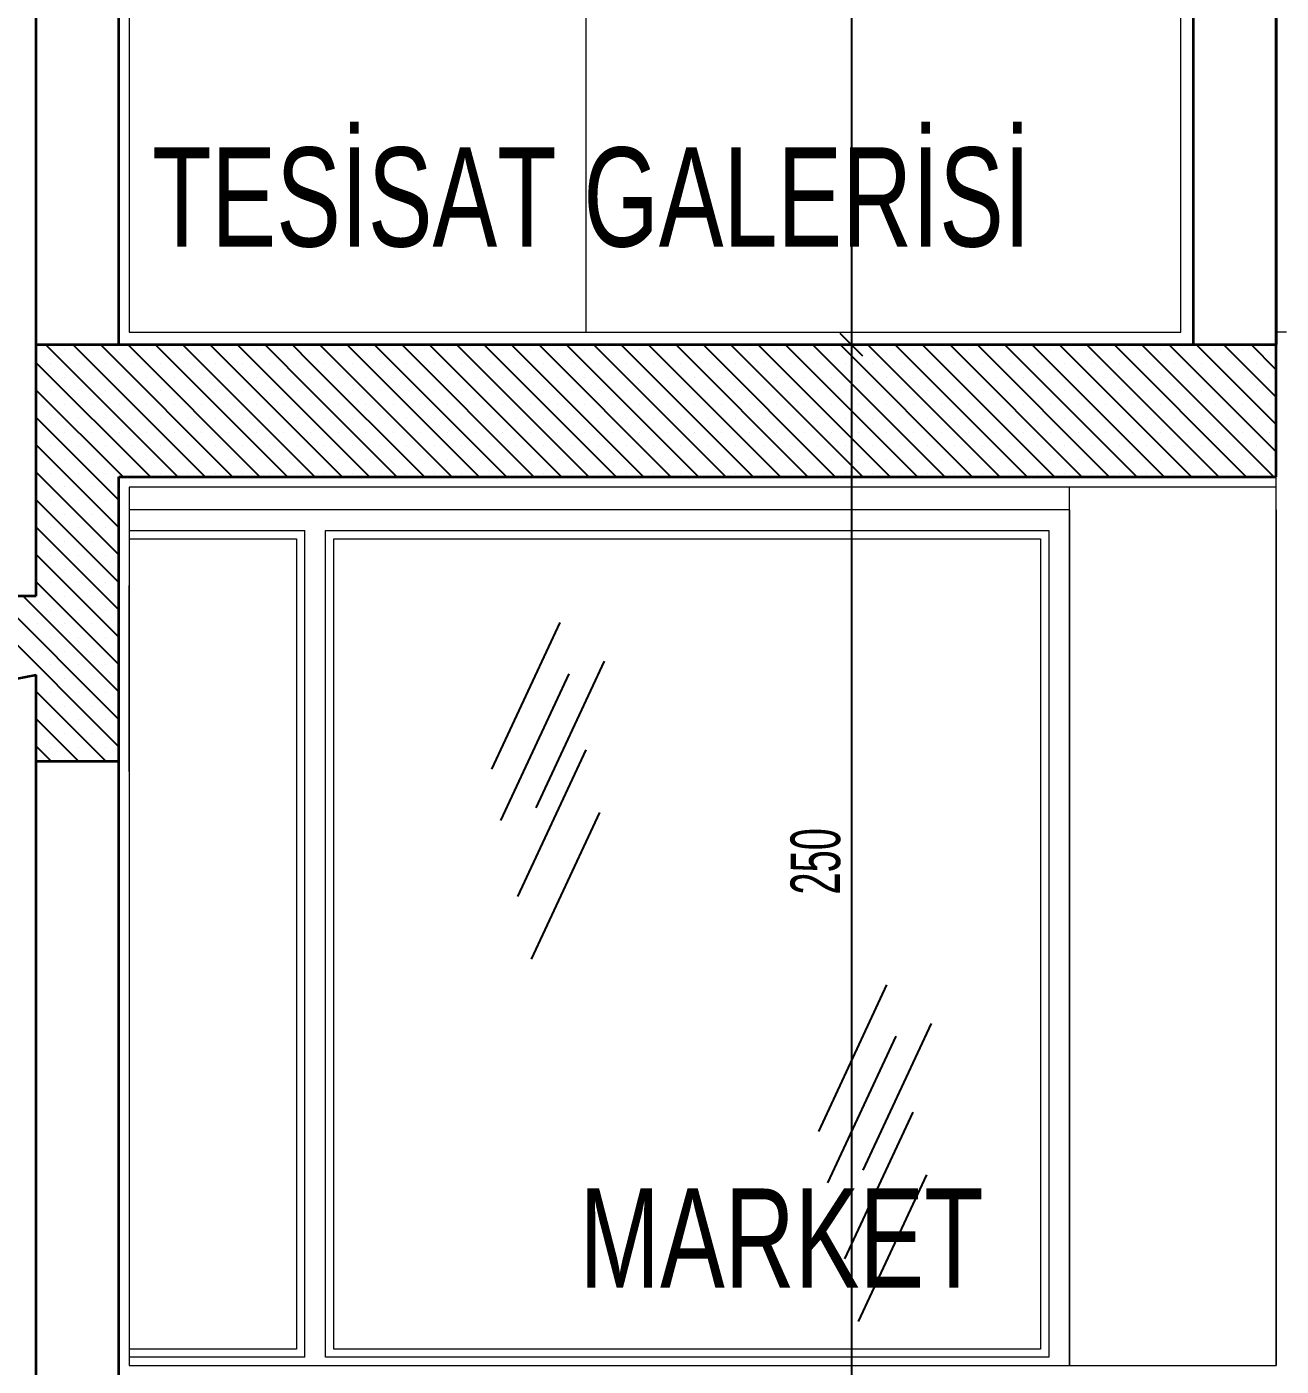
# Model space of a CAD drawing. Header units: inches. Extents: x -7543 to -822, y 102837 to 190349.
# Drawn here: x -828.7155 to -828.6548, y 102836.8585 to 102836.9233 of the extents above; entities that cross this region are included whole.
import ezdxf

# ---------------------------------------------------------------- set-up
doc = ezdxf.new("R2010")
doc.units = ezdxf.units.IN
doc.header["$MEASUREMENT"] = 0
doc.layers.get('0').update_dxf_attribs({"lineweight": 25})
for name, color, linetype, lineweight, true_color in [('BALKON', 7, 'Continuous', 20, 0xffaaa9), ('DUVAR', 7, 'Continuous', 35, 0xfc4642), ('KAPI', 7, 'Continuous', 18, 0xffb360)]:
    doc.layers.add(name, color=color, linetype=linetype, lineweight=lineweight, true_color=true_color)
for name, color, linetype, lineweight in [('BİTKİ', 96, 'Continuous', 25), ('ICOL', 55, 'Continuous', 25), ('SIVA', 150, 'Continuous', 15), ('TARAMA', 8, 'Continuous', 25), ('YAZI', 7, 'Continuous', 25)]:
    doc.layers.add(name, color=color, linetype=linetype, lineweight=lineweight)
doc.styles.add('arıal', font='arial.ttf', dxfattribs={"width": 0.7})
doc.styles.add('OLCU', font='tromand.shx', dxfattribs={"width": 0.6, "height": 12})

# ---------------------------------------------------------------- blocks, each defined once
blk = doc.blocks.new('_Oblique')
at = {"color": 0, "linetype": 'ByBlock', "lineweight": -2}
blk.add_line((-0.5, -0.5), (0.5, 0.5), dxfattribs=at)

msp = doc.modelspace()

# ---------------------------------------------------------------- linework, layer by layer
at = {"layer": 'BALKON'}
for p, q in [((-828.665018, 102836.858485), (-828.665018, 102836.900985)), ((-828.655018, 102836.858485), (-828.655018, 102836.900985))]:
    msp.add_line(p, q, dxfattribs=at)
at = {"layer": 'BİTKİ'}
for p, q in [((-828.689684, 102836.89444), (-828.692987, 102836.887341)), ((-828.689684, 102836.89444), (-828.692987, 102836.887341)), ((-828.687537, 102836.892569), (-828.69084, 102836.88547)), ((-828.687537, 102836.892569), (-828.69084, 102836.88547)), ((-828.689244, 102836.891963), (-828.692547, 102836.884865)), ((-828.689244, 102836.891963), (-828.692547, 102836.884865)), ((-828.688418, 102836.888277), (-828.691721, 102836.881178)), ((-828.688418, 102836.888277), (-828.691721, 102836.881178)), ((-828.687757, 102836.88525), (-828.69106, 102836.878152)), ((-828.687757, 102836.88525), (-828.69106, 102836.878152)), ((-828.673862, 102836.876906), (-828.677165, 102836.869808)), ((-828.673862, 102836.876906), (-828.677165, 102836.869808)), ((-828.671715, 102836.875035), (-828.675018, 102836.867937)), ((-828.671715, 102836.875035), (-828.675018, 102836.867937)), ((-828.673422, 102836.87443), (-828.676725, 102836.867331)), ((-828.673422, 102836.87443), (-828.676725, 102836.867331)), ((-828.672596, 102836.870743), (-828.675899, 102836.863645)), ((-828.672596, 102836.870743), (-828.675899, 102836.863645)), ((-828.671935, 102836.867717), (-828.675238, 102836.860618)), ((-828.671935, 102836.867717), (-828.675238, 102836.860618))]:
    msp.add_line(p, q, dxfattribs=at)
at = {"layer": 'DUVAR'}
for p, q in [((-828.715018, 102836.895725), (-828.715018, 102836.940885)), ((-828.711018, 102836.907885), (-828.711018, 102836.937685)), ((-828.659018, 102836.907885), (-828.659018, 102836.937685)), ((-828.655018, 102836.937685), (-828.655018, 102836.907885)), ((-828.655018, 102836.907885), (-828.655018, 102836.937685)), ((-828.715018, 102836.907885), (-828.655018, 102836.907885)), ((-828.655018, 102836.901485), (-828.655018, 102836.907885)), ((-828.711018, 102836.901485), (-828.655018, 102836.901485)), ((-828.711018, 102836.857885), (-828.711018, 102836.901485)), ((-828.729018, 102836.895725), (-828.715018, 102836.895725)), ((-828.727961, 102836.889432), (-828.715018, 102836.891906)), ((-828.715018, 102836.827873), (-828.715018, 102836.891906)), ((-828.715018, 102836.887725), (-828.711018, 102836.887725))]:
    msp.add_line(p, q, dxfattribs=at)
at = {"layer": 'ICOL'}
for p, q in [((-828.675567, 102836.943885), (-828.675567, 102836.907885)), ((-828.675567, 102836.907885), (-828.675567, 102836.857885))]:
    msp.add_line(p, q, dxfattribs=at)
at = {"layer": 'ICOL', "color": 53}
msp.add_line((-828.673746, 102836.907885), (-828.674727, 102836.907885), dxfattribs=at)
msp.add_line((-828.673746, 102836.907885), (-828.674727, 102836.907885), dxfattribs=at)
at = {"layer": 'KAPI'}
for p, q in [((-828.665018, 102836.899885), (-828.710518, 102836.899885)), ((-828.665018, 102836.899885), (-828.665018, 102836.858485)), ((-828.655018, 102836.899885), (-828.655018, 102836.858485)), ((-828.710518, 102836.898885), (-828.702018, 102836.898885)), ((-828.710518, 102836.898485), (-828.702418, 102836.898485)), ((-828.702418, 102836.898485), (-828.702418, 102836.859285)), ((-828.702018, 102836.858885), (-828.702018, 102836.898885)), ((-828.701018, 102836.858885), (-828.701018, 102836.898885)), ((-828.701018, 102836.898885), (-828.666018, 102836.898885)), ((-828.700618, 102836.898485), (-828.666418, 102836.898485)), ((-828.700618, 102836.859285), (-828.700618, 102836.898485)), ((-828.666418, 102836.898485), (-828.666418, 102836.859285)), ((-828.666018, 102836.898885), (-828.666018, 102836.858885)), ((-828.702418, 102836.859285), (-828.710518, 102836.859285)), ((-828.702018, 102836.858885), (-828.710518, 102836.858885)), ((-828.666018, 102836.858885), (-828.701018, 102836.858885)), ((-828.666418, 102836.859285), (-828.700618, 102836.859285))]:
    msp.add_line(p, q, dxfattribs=at)
at = {"layer": 'SIVA'}
for p, q in [((-828.710518, 102836.937185), (-828.710518, 102836.908485)), ((-828.688418, 102836.937185), (-828.688418, 102836.908485)), ((-828.659618, 102836.908485), (-828.659618, 102836.937185)), ((-828.710518, 102836.908485), (-828.659618, 102836.908485)), ((-828.654518, 102836.908485), (-828.655018, 102836.908485)), ((-828.655018, 102836.900985), (-828.710518, 102836.900985)), ((-828.710518, 102836.900985), (-828.710518, 102836.858485)), ((-828.655018, 102836.900985), (-828.710518, 102836.900985)), ((-828.655018, 102836.900985), (-828.655018, 102836.901485)), ((-828.710518, 102836.887225), (-828.710518, 102836.896225)), ((-828.710518, 102836.858485), (-828.655018, 102836.858485))]:
    msp.add_line(p, q, dxfattribs=at)
at = {"layer": 'TARAMA'}
for p, q in [((-828.714977, 102836.907634), (-828.714977, 102836.907634)), ((-828.708165, 102836.901485), (-828.714565, 102836.907885)), ((-828.713651, 102836.907634), (-828.713651, 102836.907634)), ((-828.706839, 102836.901485), (-828.713239, 102836.907885)), ((-828.712325, 102836.907634), (-828.712325, 102836.907634)), ((-828.705513, 102836.901485), (-828.711913, 102836.907885)), ((-828.711, 102836.907634), (-828.711, 102836.907634)), ((-828.704187, 102836.901485), (-828.710587, 102836.907885)), ((-828.709674, 102836.907634), (-828.709674, 102836.907634)), ((-828.702861, 102836.901485), (-828.709261, 102836.907885)), ((-828.708348, 102836.907634), (-828.708348, 102836.907634)), ((-828.701729, 102836.901678), (-828.707936, 102836.907885)), ((-828.707022, 102836.907634), (-828.707022, 102836.907634)), ((-828.701729, 102836.903004), (-828.70661, 102836.907885)), ((-828.705696, 102836.907634), (-828.705696, 102836.907634)), ((-828.701729, 102836.90433), (-828.705284, 102836.907885)), ((-828.70437, 102836.907634), (-828.70437, 102836.907634)), ((-828.701729, 102836.905656), (-828.703958, 102836.907885)), ((-828.703045, 102836.907634), (-828.703045, 102836.907634)), ((-828.701729, 102836.906981), (-828.702632, 102836.907885)), ((-828.701719, 102836.907634), (-828.701719, 102836.907634)), ((-828.694906, 102836.901485), (-828.701306, 102836.907885)), ((-828.700393, 102836.907634), (-828.700393, 102836.907634)), ((-828.693581, 102836.901485), (-828.699981, 102836.907885)), ((-828.699067, 102836.907634), (-828.699067, 102836.907634)), ((-828.692255, 102836.901485), (-828.698655, 102836.907885)), ((-828.697741, 102836.907634), (-828.697741, 102836.907634)), ((-828.690929, 102836.901485), (-828.697329, 102836.907885)), ((-828.696415, 102836.907634), (-828.696415, 102836.907634)), ((-828.689603, 102836.901485), (-828.696003, 102836.907885)), ((-828.69509, 102836.907634), (-828.69509, 102836.907634)), ((-828.688277, 102836.901485), (-828.694677, 102836.907885)), ((-828.693764, 102836.907634), (-828.693764, 102836.907634)), ((-828.686951, 102836.901485), (-828.693351, 102836.907885)), ((-828.692438, 102836.907634), (-828.692438, 102836.907634)), ((-828.685626, 102836.901485), (-828.692026, 102836.907885)), ((-828.691112, 102836.907634), (-828.691112, 102836.907634)), ((-828.6843, 102836.901485), (-828.6907, 102836.907885)), ((-828.689786, 102836.907634), (-828.689786, 102836.907634)), ((-828.682974, 102836.901485), (-828.689374, 102836.907885)), ((-828.688461, 102836.907634), (-828.688461, 102836.907634)), ((-828.681648, 102836.901485), (-828.688048, 102836.907885)), ((-828.687135, 102836.907634), (-828.687135, 102836.907634)), ((-828.680322, 102836.901485), (-828.686722, 102836.907885)), ((-828.685809, 102836.907634), (-828.685809, 102836.907634)), ((-828.678996, 102836.901485), (-828.685396, 102836.907885)), ((-828.684483, 102836.907634), (-828.684483, 102836.907634)), ((-828.677671, 102836.901485), (-828.684071, 102836.907885)), ((-828.683157, 102836.907634), (-828.683157, 102836.907634)), ((-828.676345, 102836.901485), (-828.682745, 102836.907885)), ((-828.681831, 102836.907634), (-828.681831, 102836.907634)), ((-828.675019, 102836.901485), (-828.681419, 102836.907885)), ((-828.680506, 102836.907634), (-828.680506, 102836.907634)), ((-828.673693, 102836.901485), (-828.680093, 102836.907885)), ((-828.67918, 102836.907634), (-828.67918, 102836.907634)), ((-828.672367, 102836.901485), (-828.678767, 102836.907885)), ((-828.677854, 102836.907634), (-828.677854, 102836.907634)), ((-828.671042, 102836.901485), (-828.677442, 102836.907885)), ((-828.676528, 102836.907634), (-828.676528, 102836.907634)), ((-828.669716, 102836.901485), (-828.676116, 102836.907885)), ((-828.675202, 102836.907634), (-828.675202, 102836.907634)), ((-828.66839, 102836.901485), (-828.67479, 102836.907885)), ((-828.673876, 102836.907634), (-828.673876, 102836.907634)), ((-828.667064, 102836.901485), (-828.673464, 102836.907885)), ((-828.672551, 102836.907634), (-828.672551, 102836.907634)), ((-828.665738, 102836.901485), (-828.672138, 102836.907885)), ((-828.671225, 102836.907634), (-828.671225, 102836.907634)), ((-828.664412, 102836.901485), (-828.670812, 102836.907885)), ((-828.669899, 102836.907634), (-828.669899, 102836.907634)), ((-828.663087, 102836.901485), (-828.669487, 102836.907885)), ((-828.668573, 102836.907634), (-828.668573, 102836.907634)), ((-828.661761, 102836.901485), (-828.668161, 102836.907885)), ((-828.667247, 102836.907634), (-828.667247, 102836.907634)), ((-828.660435, 102836.901485), (-828.666835, 102836.907885)), ((-828.665922, 102836.907634), (-828.665922, 102836.907634)), ((-828.659109, 102836.901485), (-828.665509, 102836.907885)), ((-828.664596, 102836.907634), (-828.664596, 102836.907634)), ((-828.657783, 102836.901485), (-828.664183, 102836.907885)), ((-828.66327, 102836.907634), (-828.66327, 102836.907634)), ((-828.656457, 102836.901485), (-828.662857, 102836.907885)), ((-828.661944, 102836.907634), (-828.661944, 102836.907634)), ((-828.655132, 102836.901485), (-828.661532, 102836.907885)), ((-828.660618, 102836.907634), (-828.660618, 102836.907634)), ((-828.655018, 102836.902696), (-828.660206, 102836.907885)), ((-828.659292, 102836.907634), (-828.659292, 102836.907634)), ((-828.655018, 102836.904022), (-828.65888, 102836.907885)), ((-828.657967, 102836.907634), (-828.657967, 102836.907634)), ((-828.655018, 102836.905348), (-828.657554, 102836.907885)), ((-828.656641, 102836.907634), (-828.656641, 102836.907634)), ((-828.655018, 102836.906674), (-828.656228, 102836.907885)), ((-828.655315, 102836.907634), (-828.655315, 102836.907634)), ((-828.70949, 102836.901485), (-828.715018, 102836.907012)), ((-828.714314, 102836.906971), (-828.714314, 102836.906971)), ((-828.712988, 102836.906971), (-828.712988, 102836.906971)), ((-828.711662, 102836.906971), (-828.711662, 102836.906971)), ((-828.710337, 102836.906971), (-828.710337, 102836.906971)), ((-828.709011, 102836.906971), (-828.709011, 102836.906971)), ((-828.707685, 102836.906971), (-828.707685, 102836.906971)), ((-828.706359, 102836.906971), (-828.706359, 102836.906971)), ((-828.705033, 102836.906971), (-828.705033, 102836.906971)), ((-828.703708, 102836.906971), (-828.703708, 102836.906971)), ((-828.702382, 102836.906971), (-828.702382, 102836.906971)), ((-828.696232, 102836.901485), (-828.701729, 102836.906981)), ((-828.701056, 102836.906971), (-828.701056, 102836.906971)), ((-828.69973, 102836.906971), (-828.69973, 102836.906971)), ((-828.698404, 102836.906971), (-828.698404, 102836.906971)), ((-828.697078, 102836.906971), (-828.697078, 102836.906971)), ((-828.695753, 102836.906971), (-828.695753, 102836.906971)), ((-828.694427, 102836.906971), (-828.694427, 102836.906971)), ((-828.693101, 102836.906971), (-828.693101, 102836.906971)), ((-828.691775, 102836.906971), (-828.691775, 102836.906971)), ((-828.690449, 102836.906971), (-828.690449, 102836.906971)), ((-828.689123, 102836.906971), (-828.689123, 102836.906971)), ((-828.687798, 102836.906971), (-828.687798, 102836.906971)), ((-828.686472, 102836.906971), (-828.686472, 102836.906971)), ((-828.685146, 102836.906971), (-828.685146, 102836.906971)), ((-828.68382, 102836.906971), (-828.68382, 102836.906971)), ((-828.682494, 102836.906971), (-828.682494, 102836.906971)), ((-828.681168, 102836.906971), (-828.681168, 102836.906971)), ((-828.679843, 102836.906971), (-828.679843, 102836.906971)), ((-828.678517, 102836.906971), (-828.678517, 102836.906971)), ((-828.677191, 102836.906971), (-828.677191, 102836.906971)), ((-828.675865, 102836.906971), (-828.675865, 102836.906971)), ((-828.674539, 102836.906971), (-828.674539, 102836.906971)), ((-828.673214, 102836.906971), (-828.673214, 102836.906971)), ((-828.671888, 102836.906971), (-828.671888, 102836.906971)), ((-828.670562, 102836.906971), (-828.670562, 102836.906971)), ((-828.669236, 102836.906971), (-828.669236, 102836.906971)), ((-828.66791, 102836.906971), (-828.66791, 102836.906971)), ((-828.666584, 102836.906971), (-828.666584, 102836.906971)), ((-828.665259, 102836.906971), (-828.665259, 102836.906971)), ((-828.663933, 102836.906971), (-828.663933, 102836.906971)), ((-828.662607, 102836.906971), (-828.662607, 102836.906971)), ((-828.661281, 102836.906971), (-828.661281, 102836.906971)), ((-828.659955, 102836.906971), (-828.659955, 102836.906971)), ((-828.658629, 102836.906971), (-828.658629, 102836.906971)), ((-828.657304, 102836.906971), (-828.657304, 102836.906971)), ((-828.655978, 102836.906971), (-828.655978, 102836.906971)), ((-828.714977, 102836.906308), (-828.714977, 102836.906308)), ((-828.713651, 102836.906308), (-828.713651, 102836.906308)), ((-828.712325, 102836.906308), (-828.712325, 102836.906308)), ((-828.711, 102836.906308), (-828.711, 102836.906308)), ((-828.709674, 102836.906308), (-828.709674, 102836.906308)), ((-828.708348, 102836.906308), (-828.708348, 102836.906308)), ((-828.707022, 102836.906308), (-828.707022, 102836.906308)), ((-828.705696, 102836.906308), (-828.705696, 102836.906308)), ((-828.70437, 102836.906308), (-828.70437, 102836.906308)), ((-828.703045, 102836.906308), (-828.703045, 102836.906308)), ((-828.701719, 102836.906308), (-828.701719, 102836.906308)), ((-828.700393, 102836.906308), (-828.700393, 102836.906308)), ((-828.699067, 102836.906308), (-828.699067, 102836.906308)), ((-828.697741, 102836.906308), (-828.697741, 102836.906308)), ((-828.696415, 102836.906308), (-828.696415, 102836.906308)), ((-828.69509, 102836.906308), (-828.69509, 102836.906308)), ((-828.693764, 102836.906308), (-828.693764, 102836.906308)), ((-828.692438, 102836.906308), (-828.692438, 102836.906308)), ((-828.691112, 102836.906308), (-828.691112, 102836.906308)), ((-828.689786, 102836.906308), (-828.689786, 102836.906308)), ((-828.688461, 102836.906308), (-828.688461, 102836.906308)), ((-828.687135, 102836.906308), (-828.687135, 102836.906308)), ((-828.685809, 102836.906308), (-828.685809, 102836.906308)), ((-828.684483, 102836.906308), (-828.684483, 102836.906308)), ((-828.683157, 102836.906308), (-828.683157, 102836.906308)), ((-828.681831, 102836.906308), (-828.681831, 102836.906308)), ((-828.680506, 102836.906308), (-828.680506, 102836.906308)), ((-828.67918, 102836.906308), (-828.67918, 102836.906308)), ((-828.677854, 102836.906308), (-828.677854, 102836.906308)), ((-828.676528, 102836.906308), (-828.676528, 102836.906308)), ((-828.675202, 102836.906308), (-828.675202, 102836.906308)), ((-828.673876, 102836.906308), (-828.673876, 102836.906308)), ((-828.672551, 102836.906308), (-828.672551, 102836.906308)), ((-828.671225, 102836.906308), (-828.671225, 102836.906308)), ((-828.669899, 102836.906308), (-828.669899, 102836.906308)), ((-828.668573, 102836.906308), (-828.668573, 102836.906308)), ((-828.667247, 102836.906308), (-828.667247, 102836.906308)), ((-828.665922, 102836.906308), (-828.665922, 102836.906308)), ((-828.664596, 102836.906308), (-828.664596, 102836.906308)), ((-828.66327, 102836.906308), (-828.66327, 102836.906308)), ((-828.661944, 102836.906308), (-828.661944, 102836.906308)), ((-828.660618, 102836.906308), (-828.660618, 102836.906308)), ((-828.659292, 102836.906308), (-828.659292, 102836.906308)), ((-828.657967, 102836.906308), (-828.657967, 102836.906308)), ((-828.656641, 102836.906308), (-828.656641, 102836.906308)), ((-828.655315, 102836.906308), (-828.655315, 102836.906308)), ((-828.710816, 102836.901485), (-828.715018, 102836.905686)), ((-828.714314, 102836.905645), (-828.714314, 102836.905645)), ((-828.712988, 102836.905645), (-828.712988, 102836.905645)), ((-828.711662, 102836.905645), (-828.711662, 102836.905645)), ((-828.710337, 102836.905645), (-828.710337, 102836.905645)), ((-828.709011, 102836.905645), (-828.709011, 102836.905645)), ((-828.707685, 102836.905645), (-828.707685, 102836.905645)), ((-828.706359, 102836.905645), (-828.706359, 102836.905645)), ((-828.705033, 102836.905645), (-828.705033, 102836.905645)), ((-828.703708, 102836.905645), (-828.703708, 102836.905645)), ((-828.702382, 102836.905645), (-828.702382, 102836.905645)), ((-828.697558, 102836.901485), (-828.701729, 102836.905656)), ((-828.701056, 102836.905645), (-828.701056, 102836.905645)), ((-828.69973, 102836.905645), (-828.69973, 102836.905645)), ((-828.698404, 102836.905645), (-828.698404, 102836.905645)), ((-828.697078, 102836.905645), (-828.697078, 102836.905645)), ((-828.695753, 102836.905645), (-828.695753, 102836.905645)), ((-828.694427, 102836.905645), (-828.694427, 102836.905645)), ((-828.693101, 102836.905645), (-828.693101, 102836.905645)), ((-828.691775, 102836.905645), (-828.691775, 102836.905645)), ((-828.690449, 102836.905645), (-828.690449, 102836.905645)), ((-828.689123, 102836.905645), (-828.689123, 102836.905645)), ((-828.687798, 102836.905645), (-828.687798, 102836.905645)), ((-828.686472, 102836.905645), (-828.686472, 102836.905645)), ((-828.685146, 102836.905645), (-828.685146, 102836.905645)), ((-828.68382, 102836.905645), (-828.68382, 102836.905645)), ((-828.682494, 102836.905645), (-828.682494, 102836.905645)), ((-828.681168, 102836.905645), (-828.681168, 102836.905645)), ((-828.679843, 102836.905645), (-828.679843, 102836.905645)), ((-828.678517, 102836.905645), (-828.678517, 102836.905645)), ((-828.677191, 102836.905645), (-828.677191, 102836.905645)), ((-828.675865, 102836.905645), (-828.675865, 102836.905645)), ((-828.674539, 102836.905645), (-828.674539, 102836.905645)), ((-828.673214, 102836.905645), (-828.673214, 102836.905645)), ((-828.671888, 102836.905645), (-828.671888, 102836.905645)), ((-828.670562, 102836.905645), (-828.670562, 102836.905645)), ((-828.669236, 102836.905645), (-828.669236, 102836.905645)), ((-828.66791, 102836.905645), (-828.66791, 102836.905645)), ((-828.666584, 102836.905645), (-828.666584, 102836.905645)), ((-828.665259, 102836.905645), (-828.665259, 102836.905645)), ((-828.663933, 102836.905645), (-828.663933, 102836.905645)), ((-828.662607, 102836.905645), (-828.662607, 102836.905645)), ((-828.661281, 102836.905645), (-828.661281, 102836.905645)), ((-828.659955, 102836.905645), (-828.659955, 102836.905645)), ((-828.658629, 102836.905645), (-828.658629, 102836.905645)), ((-828.657304, 102836.905645), (-828.657304, 102836.905645)), ((-828.655978, 102836.905645), (-828.655978, 102836.905645)), ((-828.714977, 102836.904983), (-828.714977, 102836.904983)), ((-828.713651, 102836.904983), (-828.713651, 102836.904983)), ((-828.712325, 102836.904983), (-828.712325, 102836.904983)), ((-828.711, 102836.904983), (-828.711, 102836.904983)), ((-828.709674, 102836.904983), (-828.709674, 102836.904983)), ((-828.708348, 102836.904983), (-828.708348, 102836.904983)), ((-828.707022, 102836.904983), (-828.707022, 102836.904983)), ((-828.705696, 102836.904983), (-828.705696, 102836.904983)), ((-828.70437, 102836.904983), (-828.70437, 102836.904983)), ((-828.703045, 102836.904983), (-828.703045, 102836.904983)), ((-828.701719, 102836.904983), (-828.701719, 102836.904983)), ((-828.700393, 102836.904983), (-828.700393, 102836.904983)), ((-828.699067, 102836.904983), (-828.699067, 102836.904983)), ((-828.697741, 102836.904983), (-828.697741, 102836.904983)), ((-828.696415, 102836.904983), (-828.696415, 102836.904983)), ((-828.69509, 102836.904983), (-828.69509, 102836.904983)), ((-828.693764, 102836.904983), (-828.693764, 102836.904983)), ((-828.692438, 102836.904983), (-828.692438, 102836.904983)), ((-828.691112, 102836.904983), (-828.691112, 102836.904983)), ((-828.689786, 102836.904983), (-828.689786, 102836.904983)), ((-828.688461, 102836.904983), (-828.688461, 102836.904983)), ((-828.687135, 102836.904983), (-828.687135, 102836.904983)), ((-828.685809, 102836.904983), (-828.685809, 102836.904983)), ((-828.684483, 102836.904983), (-828.684483, 102836.904983)), ((-828.683157, 102836.904983), (-828.683157, 102836.904983)), ((-828.681831, 102836.904983), (-828.681831, 102836.904983)), ((-828.680506, 102836.904983), (-828.680506, 102836.904983)), ((-828.67918, 102836.904983), (-828.67918, 102836.904983)), ((-828.677854, 102836.904983), (-828.677854, 102836.904983)), ((-828.676528, 102836.904983), (-828.676528, 102836.904983)), ((-828.675202, 102836.904983), (-828.675202, 102836.904983)), ((-828.673876, 102836.904983), (-828.673876, 102836.904983)), ((-828.672551, 102836.904983), (-828.672551, 102836.904983)), ((-828.671225, 102836.904983), (-828.671225, 102836.904983)), ((-828.669899, 102836.904983), (-828.669899, 102836.904983)), ((-828.668573, 102836.904983), (-828.668573, 102836.904983)), ((-828.667247, 102836.904983), (-828.667247, 102836.904983)), ((-828.665922, 102836.904983), (-828.665922, 102836.904983)), ((-828.664596, 102836.904983), (-828.664596, 102836.904983)), ((-828.66327, 102836.904983), (-828.66327, 102836.904983)), ((-828.661944, 102836.904983), (-828.661944, 102836.904983)), ((-828.660618, 102836.904983), (-828.660618, 102836.904983)), ((-828.659292, 102836.904983), (-828.659292, 102836.904983)), ((-828.657967, 102836.904983), (-828.657967, 102836.904983)), ((-828.656641, 102836.904983), (-828.656641, 102836.904983)), ((-828.655315, 102836.904983), (-828.655315, 102836.904983)), ((-828.711018, 102836.90036), (-828.715018, 102836.90436)), ((-828.714314, 102836.90432), (-828.714314, 102836.90432)), ((-828.712988, 102836.90432), (-828.712988, 102836.90432)), ((-828.711662, 102836.90432), (-828.711662, 102836.90432)), ((-828.710337, 102836.90432), (-828.710337, 102836.90432)), ((-828.709011, 102836.90432), (-828.709011, 102836.90432)), ((-828.707685, 102836.90432), (-828.707685, 102836.90432)), ((-828.706359, 102836.90432), (-828.706359, 102836.90432)), ((-828.705033, 102836.90432), (-828.705033, 102836.90432)), ((-828.703708, 102836.90432), (-828.703708, 102836.90432)), ((-828.702382, 102836.90432), (-828.702382, 102836.90432)), ((-828.698884, 102836.901485), (-828.701729, 102836.90433)), ((-828.701056, 102836.90432), (-828.701056, 102836.90432)), ((-828.69973, 102836.90432), (-828.69973, 102836.90432)), ((-828.698404, 102836.90432), (-828.698404, 102836.90432)), ((-828.697078, 102836.90432), (-828.697078, 102836.90432)), ((-828.695753, 102836.90432), (-828.695753, 102836.90432)), ((-828.694427, 102836.90432), (-828.694427, 102836.90432)), ((-828.693101, 102836.90432), (-828.693101, 102836.90432)), ((-828.691775, 102836.90432), (-828.691775, 102836.90432)), ((-828.690449, 102836.90432), (-828.690449, 102836.90432)), ((-828.689123, 102836.90432), (-828.689123, 102836.90432)), ((-828.687798, 102836.90432), (-828.687798, 102836.90432)), ((-828.686472, 102836.90432), (-828.686472, 102836.90432)), ((-828.685146, 102836.90432), (-828.685146, 102836.90432)), ((-828.68382, 102836.90432), (-828.68382, 102836.90432)), ((-828.682494, 102836.90432), (-828.682494, 102836.90432)), ((-828.681168, 102836.90432), (-828.681168, 102836.90432)), ((-828.679843, 102836.90432), (-828.679843, 102836.90432)), ((-828.678517, 102836.90432), (-828.678517, 102836.90432)), ((-828.677191, 102836.90432), (-828.677191, 102836.90432)), ((-828.675865, 102836.90432), (-828.675865, 102836.90432)), ((-828.674539, 102836.90432), (-828.674539, 102836.90432)), ((-828.673214, 102836.90432), (-828.673214, 102836.90432)), ((-828.671888, 102836.90432), (-828.671888, 102836.90432)), ((-828.670562, 102836.90432), (-828.670562, 102836.90432)), ((-828.669236, 102836.90432), (-828.669236, 102836.90432)), ((-828.66791, 102836.90432), (-828.66791, 102836.90432)), ((-828.666584, 102836.90432), (-828.666584, 102836.90432)), ((-828.665259, 102836.90432), (-828.665259, 102836.90432)), ((-828.663933, 102836.90432), (-828.663933, 102836.90432)), ((-828.662607, 102836.90432), (-828.662607, 102836.90432)), ((-828.661281, 102836.90432), (-828.661281, 102836.90432)), ((-828.659955, 102836.90432), (-828.659955, 102836.90432)), ((-828.658629, 102836.90432), (-828.658629, 102836.90432)), ((-828.657304, 102836.90432), (-828.657304, 102836.90432)), ((-828.655978, 102836.90432), (-828.655978, 102836.90432)), ((-828.714977, 102836.903657), (-828.714977, 102836.903657)), ((-828.713651, 102836.903657), (-828.713651, 102836.903657)), ((-828.712325, 102836.903657), (-828.712325, 102836.903657)), ((-828.711, 102836.903657), (-828.711, 102836.903657)), ((-828.709674, 102836.903657), (-828.709674, 102836.903657)), ((-828.708348, 102836.903657), (-828.708348, 102836.903657)), ((-828.707022, 102836.903657), (-828.707022, 102836.903657)), ((-828.705696, 102836.903657), (-828.705696, 102836.903657)), ((-828.70437, 102836.903657), (-828.70437, 102836.903657)), ((-828.703045, 102836.903657), (-828.703045, 102836.903657)), ((-828.701719, 102836.903657), (-828.701719, 102836.903657)), ((-828.700393, 102836.903657), (-828.700393, 102836.903657)), ((-828.699067, 102836.903657), (-828.699067, 102836.903657)), ((-828.697741, 102836.903657), (-828.697741, 102836.903657)), ((-828.696415, 102836.903657), (-828.696415, 102836.903657)), ((-828.69509, 102836.903657), (-828.69509, 102836.903657)), ((-828.693764, 102836.903657), (-828.693764, 102836.903657)), ((-828.692438, 102836.903657), (-828.692438, 102836.903657)), ((-828.691112, 102836.903657), (-828.691112, 102836.903657)), ((-828.689786, 102836.903657), (-828.689786, 102836.903657)), ((-828.688461, 102836.903657), (-828.688461, 102836.903657)), ((-828.687135, 102836.903657), (-828.687135, 102836.903657)), ((-828.685809, 102836.903657), (-828.685809, 102836.903657)), ((-828.684483, 102836.903657), (-828.684483, 102836.903657)), ((-828.683157, 102836.903657), (-828.683157, 102836.903657)), ((-828.681831, 102836.903657), (-828.681831, 102836.903657)), ((-828.680506, 102836.903657), (-828.680506, 102836.903657)), ((-828.67918, 102836.903657), (-828.67918, 102836.903657)), ((-828.677854, 102836.903657), (-828.677854, 102836.903657)), ((-828.676528, 102836.903657), (-828.676528, 102836.903657)), ((-828.675202, 102836.903657), (-828.675202, 102836.903657)), ((-828.673876, 102836.903657), (-828.673876, 102836.903657)), ((-828.672551, 102836.903657), (-828.672551, 102836.903657)), ((-828.671225, 102836.903657), (-828.671225, 102836.903657)), ((-828.669899, 102836.903657), (-828.669899, 102836.903657)), ((-828.668573, 102836.903657), (-828.668573, 102836.903657)), ((-828.667247, 102836.903657), (-828.667247, 102836.903657)), ((-828.665922, 102836.903657), (-828.665922, 102836.903657)), ((-828.664596, 102836.903657), (-828.664596, 102836.903657)), ((-828.66327, 102836.903657), (-828.66327, 102836.903657)), ((-828.661944, 102836.903657), (-828.661944, 102836.903657)), ((-828.660618, 102836.903657), (-828.660618, 102836.903657)), ((-828.659292, 102836.903657), (-828.659292, 102836.903657)), ((-828.657967, 102836.903657), (-828.657967, 102836.903657)), ((-828.656641, 102836.903657), (-828.656641, 102836.903657)), ((-828.655315, 102836.903657), (-828.655315, 102836.903657)), ((-828.711018, 102836.899034), (-828.715018, 102836.903034)), ((-828.714314, 102836.902994), (-828.714314, 102836.902994)), ((-828.712988, 102836.902994), (-828.712988, 102836.902994)), ((-828.711662, 102836.902994), (-828.711662, 102836.902994)), ((-828.710337, 102836.902994), (-828.710337, 102836.902994)), ((-828.709011, 102836.902994), (-828.709011, 102836.902994)), ((-828.707685, 102836.902994), (-828.707685, 102836.902994)), ((-828.706359, 102836.902994), (-828.706359, 102836.902994)), ((-828.705033, 102836.902994), (-828.705033, 102836.902994)), ((-828.703708, 102836.902994), (-828.703708, 102836.902994)), ((-828.702382, 102836.902994), (-828.702382, 102836.902994)), ((-828.70021, 102836.901485), (-828.701729, 102836.903004)), ((-828.701056, 102836.902994), (-828.701056, 102836.902994)), ((-828.69973, 102836.902994), (-828.69973, 102836.902994)), ((-828.698404, 102836.902994), (-828.698404, 102836.902994)), ((-828.697078, 102836.902994), (-828.697078, 102836.902994)), ((-828.695753, 102836.902994), (-828.695753, 102836.902994)), ((-828.694427, 102836.902994), (-828.694427, 102836.902994)), ((-828.693101, 102836.902994), (-828.693101, 102836.902994)), ((-828.691775, 102836.902994), (-828.691775, 102836.902994)), ((-828.690449, 102836.902994), (-828.690449, 102836.902994)), ((-828.689123, 102836.902994), (-828.689123, 102836.902994)), ((-828.687798, 102836.902994), (-828.687798, 102836.902994)), ((-828.686472, 102836.902994), (-828.686472, 102836.902994)), ((-828.685146, 102836.902994), (-828.685146, 102836.902994)), ((-828.68382, 102836.902994), (-828.68382, 102836.902994)), ((-828.682494, 102836.902994), (-828.682494, 102836.902994)), ((-828.681168, 102836.902994), (-828.681168, 102836.902994)), ((-828.679843, 102836.902994), (-828.679843, 102836.902994)), ((-828.678517, 102836.902994), (-828.678517, 102836.902994)), ((-828.677191, 102836.902994), (-828.677191, 102836.902994)), ((-828.675865, 102836.902994), (-828.675865, 102836.902994)), ((-828.674539, 102836.902994), (-828.674539, 102836.902994)), ((-828.673214, 102836.902994), (-828.673214, 102836.902994)), ((-828.671888, 102836.902994), (-828.671888, 102836.902994)), ((-828.670562, 102836.902994), (-828.670562, 102836.902994)), ((-828.669236, 102836.902994), (-828.669236, 102836.902994)), ((-828.66791, 102836.902994), (-828.66791, 102836.902994)), ((-828.666584, 102836.902994), (-828.666584, 102836.902994)), ((-828.665259, 102836.902994), (-828.665259, 102836.902994)), ((-828.663933, 102836.902994), (-828.663933, 102836.902994)), ((-828.662607, 102836.902994), (-828.662607, 102836.902994)), ((-828.661281, 102836.902994), (-828.661281, 102836.902994)), ((-828.659955, 102836.902994), (-828.659955, 102836.902994)), ((-828.658629, 102836.902994), (-828.658629, 102836.902994)), ((-828.657304, 102836.902994), (-828.657304, 102836.902994)), ((-828.655978, 102836.902994), (-828.655978, 102836.902994)), ((-828.714977, 102836.902331), (-828.714977, 102836.902331)), ((-828.713651, 102836.902331), (-828.713651, 102836.902331)), ((-828.712325, 102836.902331), (-828.712325, 102836.902331)), ((-828.711, 102836.902331), (-828.711, 102836.902331)), ((-828.709674, 102836.902331), (-828.709674, 102836.902331)), ((-828.708348, 102836.902331), (-828.708348, 102836.902331)), ((-828.707022, 102836.902331), (-828.707022, 102836.902331)), ((-828.705696, 102836.902331), (-828.705696, 102836.902331)), ((-828.70437, 102836.902331), (-828.70437, 102836.902331)), ((-828.703045, 102836.902331), (-828.703045, 102836.902331)), ((-828.701719, 102836.902331), (-828.701719, 102836.902331)), ((-828.700393, 102836.902331), (-828.700393, 102836.902331)), ((-828.699067, 102836.902331), (-828.699067, 102836.902331)), ((-828.697741, 102836.902331), (-828.697741, 102836.902331)), ((-828.696415, 102836.902331), (-828.696415, 102836.902331)), ((-828.69509, 102836.902331), (-828.69509, 102836.902331)), ((-828.693764, 102836.902331), (-828.693764, 102836.902331)), ((-828.692438, 102836.902331), (-828.692438, 102836.902331)), ((-828.691112, 102836.902331), (-828.691112, 102836.902331)), ((-828.689786, 102836.902331), (-828.689786, 102836.902331)), ((-828.688461, 102836.902331), (-828.688461, 102836.902331)), ((-828.687135, 102836.902331), (-828.687135, 102836.902331)), ((-828.685809, 102836.902331), (-828.685809, 102836.902331)), ((-828.684483, 102836.902331), (-828.684483, 102836.902331)), ((-828.683157, 102836.902331), (-828.683157, 102836.902331)), ((-828.681831, 102836.902331), (-828.681831, 102836.902331)), ((-828.680506, 102836.902331), (-828.680506, 102836.902331)), ((-828.67918, 102836.902331), (-828.67918, 102836.902331)), ((-828.677854, 102836.902331), (-828.677854, 102836.902331)), ((-828.676528, 102836.902331), (-828.676528, 102836.902331)), ((-828.675202, 102836.902331), (-828.675202, 102836.902331)), ((-828.673876, 102836.902331), (-828.673876, 102836.902331)), ((-828.672551, 102836.902331), (-828.672551, 102836.902331)), ((-828.671225, 102836.902331), (-828.671225, 102836.902331)), ((-828.669899, 102836.902331), (-828.669899, 102836.902331)), ((-828.668573, 102836.902331), (-828.668573, 102836.902331)), ((-828.667247, 102836.902331), (-828.667247, 102836.902331)), ((-828.665922, 102836.902331), (-828.665922, 102836.902331)), ((-828.664596, 102836.902331), (-828.664596, 102836.902331)), ((-828.66327, 102836.902331), (-828.66327, 102836.902331)), ((-828.661944, 102836.902331), (-828.661944, 102836.902331)), ((-828.660618, 102836.902331), (-828.660618, 102836.902331)), ((-828.659292, 102836.902331), (-828.659292, 102836.902331)), ((-828.657967, 102836.902331), (-828.657967, 102836.902331)), ((-828.656641, 102836.902331), (-828.656641, 102836.902331)), ((-828.655315, 102836.902331), (-828.655315, 102836.902331)), ((-828.711018, 102836.897708), (-828.715018, 102836.901708)), ((-828.714314, 102836.901668), (-828.714314, 102836.901668)), ((-828.712988, 102836.901668), (-828.712988, 102836.901668)), ((-828.711662, 102836.901668), (-828.711662, 102836.901668)), ((-828.710337, 102836.901668), (-828.710337, 102836.901668)), ((-828.709011, 102836.901668), (-828.709011, 102836.901668)), ((-828.707685, 102836.901668), (-828.707685, 102836.901668)), ((-828.706359, 102836.901668), (-828.706359, 102836.901668)), ((-828.705033, 102836.901668), (-828.705033, 102836.901668)), ((-828.703708, 102836.901668), (-828.703708, 102836.901668)), ((-828.702382, 102836.901668), (-828.702382, 102836.901668)), ((-828.701536, 102836.901485), (-828.701729, 102836.901678)), ((-828.701056, 102836.901668), (-828.701056, 102836.901668)), ((-828.69973, 102836.901668), (-828.69973, 102836.901668)), ((-828.698404, 102836.901668), (-828.698404, 102836.901668)), ((-828.697078, 102836.901668), (-828.697078, 102836.901668)), ((-828.695753, 102836.901668), (-828.695753, 102836.901668)), ((-828.694427, 102836.901668), (-828.694427, 102836.901668)), ((-828.693101, 102836.901668), (-828.693101, 102836.901668)), ((-828.691775, 102836.901668), (-828.691775, 102836.901668)), ((-828.690449, 102836.901668), (-828.690449, 102836.901668)), ((-828.689123, 102836.901668), (-828.689123, 102836.901668)), ((-828.687798, 102836.901668), (-828.687798, 102836.901668)), ((-828.686472, 102836.901668), (-828.686472, 102836.901668)), ((-828.685146, 102836.901668), (-828.685146, 102836.901668)), ((-828.68382, 102836.901668), (-828.68382, 102836.901668)), ((-828.682494, 102836.901668), (-828.682494, 102836.901668)), ((-828.681168, 102836.901668), (-828.681168, 102836.901668)), ((-828.679843, 102836.901668), (-828.679843, 102836.901668)), ((-828.678517, 102836.901668), (-828.678517, 102836.901668)), ((-828.677191, 102836.901668), (-828.677191, 102836.901668)), ((-828.675865, 102836.901668), (-828.675865, 102836.901668)), ((-828.674539, 102836.901668), (-828.674539, 102836.901668)), ((-828.673214, 102836.901668), (-828.673214, 102836.901668)), ((-828.671888, 102836.901668), (-828.671888, 102836.901668)), ((-828.670562, 102836.901668), (-828.670562, 102836.901668)), ((-828.669236, 102836.901668), (-828.669236, 102836.901668)), ((-828.66791, 102836.901668), (-828.66791, 102836.901668)), ((-828.666584, 102836.901668), (-828.666584, 102836.901668)), ((-828.665259, 102836.901668), (-828.665259, 102836.901668)), ((-828.663933, 102836.901668), (-828.663933, 102836.901668)), ((-828.662607, 102836.901668), (-828.662607, 102836.901668)), ((-828.661281, 102836.901668), (-828.661281, 102836.901668)), ((-828.659955, 102836.901668), (-828.659955, 102836.901668)), ((-828.658629, 102836.901668), (-828.658629, 102836.901668)), ((-828.657304, 102836.901668), (-828.657304, 102836.901668)), ((-828.655978, 102836.901668), (-828.655978, 102836.901668)), ((-828.714977, 102836.901005), (-828.714977, 102836.901005)), ((-828.713651, 102836.901005), (-828.713651, 102836.901005)), ((-828.712325, 102836.901005), (-828.712325, 102836.901005)), ((-828.711018, 102836.896383), (-828.715018, 102836.900383)), ((-828.714314, 102836.900342), (-828.714314, 102836.900342)), ((-828.712988, 102836.900342), (-828.712988, 102836.900342)), ((-828.711662, 102836.900342), (-828.711662, 102836.900342)), ((-828.714977, 102836.899679), (-828.714977, 102836.899679)), ((-828.713651, 102836.899679), (-828.713651, 102836.899679)), ((-828.712325, 102836.899679), (-828.712325, 102836.899679)), ((-828.711018, 102836.895057), (-828.715018, 102836.899057)), ((-828.714314, 102836.899016), (-828.714314, 102836.899016)), ((-828.712988, 102836.899016), (-828.712988, 102836.899016)), ((-828.711662, 102836.899016), (-828.711662, 102836.899016)), ((-828.714977, 102836.898353), (-828.714977, 102836.898353)), ((-828.713651, 102836.898353), (-828.713651, 102836.898353)), ((-828.712325, 102836.898353), (-828.712325, 102836.898353)), ((-828.711018, 102836.893731), (-828.715018, 102836.897731)), ((-828.714314, 102836.897691), (-828.714314, 102836.897691)), ((-828.712988, 102836.897691), (-828.712988, 102836.897691)), ((-828.711662, 102836.897691), (-828.711662, 102836.897691)), ((-828.714977, 102836.897028), (-828.714977, 102836.897028)), ((-828.713651, 102836.897028), (-828.713651, 102836.897028)), ((-828.712325, 102836.897028), (-828.712325, 102836.897028)), ((-828.711018, 102836.892405), (-828.715018, 102836.896405)), ((-828.714314, 102836.896365), (-828.714314, 102836.896365)), ((-828.712988, 102836.896365), (-828.712988, 102836.896365)), ((-828.711662, 102836.896365), (-828.711662, 102836.896365)), ((-828.711018, 102836.888428), (-828.718315, 102836.895725)), ((-828.711018, 102836.889754), (-828.716989, 102836.895725)), ((-828.711018, 102836.891079), (-828.715663, 102836.895725)), ((-828.714977, 102836.895702), (-828.714977, 102836.895702)), ((-828.713651, 102836.895702), (-828.713651, 102836.895702)), ((-828.712325, 102836.895702), (-828.712325, 102836.895702)), ((-828.714314, 102836.895039), (-828.714314, 102836.895039)), ((-828.712988, 102836.895039), (-828.712988, 102836.895039)), ((-828.711662, 102836.895039), (-828.711662, 102836.895039)), ((-828.714977, 102836.894376), (-828.714977, 102836.894376)), ((-828.713651, 102836.894376), (-828.713651, 102836.894376)), ((-828.712325, 102836.894376), (-828.712325, 102836.894376)), ((-828.714314, 102836.893713), (-828.714314, 102836.893713)), ((-828.712988, 102836.893713), (-828.712988, 102836.893713)), ((-828.711662, 102836.893713), (-828.711662, 102836.893713)), ((-828.714977, 102836.89305), (-828.714977, 102836.89305)), ((-828.713651, 102836.89305), (-828.713651, 102836.89305)), ((-828.712325, 102836.89305), (-828.712325, 102836.89305)), ((-828.714314, 102836.892387), (-828.714314, 102836.892387)), ((-828.712988, 102836.892387), (-828.712988, 102836.892387)), ((-828.711662, 102836.892387), (-828.711662, 102836.892387)), ((-828.714977, 102836.891724), (-828.714977, 102836.891724)), ((-828.713651, 102836.891724), (-828.713651, 102836.891724)), ((-828.712325, 102836.891724), (-828.712325, 102836.891724)), ((-828.71164, 102836.887725), (-828.715018, 102836.891102)), ((-828.714314, 102836.891061), (-828.714314, 102836.891061)), ((-828.712988, 102836.891061), (-828.712988, 102836.891061)), ((-828.711662, 102836.891061), (-828.711662, 102836.891061)), ((-828.714977, 102836.890398), (-828.714977, 102836.890398)), ((-828.713651, 102836.890398), (-828.713651, 102836.890398)), ((-828.712325, 102836.890398), (-828.712325, 102836.890398)), ((-828.712966, 102836.887725), (-828.715018, 102836.889776)), ((-828.714314, 102836.889736), (-828.714314, 102836.889736)), ((-828.712988, 102836.889736), (-828.712988, 102836.889736)), ((-828.711662, 102836.889736), (-828.711662, 102836.889736)), ((-828.714977, 102836.889073), (-828.714977, 102836.889073)), ((-828.713651, 102836.889073), (-828.713651, 102836.889073)), ((-828.712325, 102836.889073), (-828.712325, 102836.889073)), ((-828.714292, 102836.887725), (-828.715018, 102836.88845)), ((-828.714314, 102836.88841), (-828.714314, 102836.88841)), ((-828.712988, 102836.88841), (-828.712988, 102836.88841)), ((-828.711662, 102836.88841), (-828.711662, 102836.88841)), ((-828.714977, 102836.887747), (-828.714977, 102836.887747)), ((-828.713651, 102836.887747), (-828.713651, 102836.887747)), ((-828.712325, 102836.887747), (-828.712325, 102836.887747))]:
    msp.add_line(p, q, dxfattribs=at)

# ---------------------------------------------------------------- block references
at = {"layer": 'ICOL', "xscale": 0.001080000001820736, "yscale": 0.001080000001820736, "zscale": 0.001080000001820736}
for rotation in [90, 270]:
    msp.add_blockref('_Oblique', (-828.675567, 102836.907885), dxfattribs=dict(at, rotation=rotation))

# ---------------------------------------------------------------- texts
at = {"layer": 'ICOL', "insert": (-828.677295, 102836.882885), "char_height": 0.0024, "attachment_point": 5, "rotation": 90, "style": 'OLCU'}
msp.add_mtext('\\A1;250', dxfattribs=at)
at = {"layer": 'YAZI', "style": 'arıal', "width": 0.7}
for s, p in [('TESİSAT GALERİSİ', (-828.7094, 102836.912629)), ('MARKET', (-828.688735, 102836.862254))]:
    msp.add_text(s, height=0.0048, dxfattribs=at).set_placement(p)

doc.saveas('drawing.dxf')
